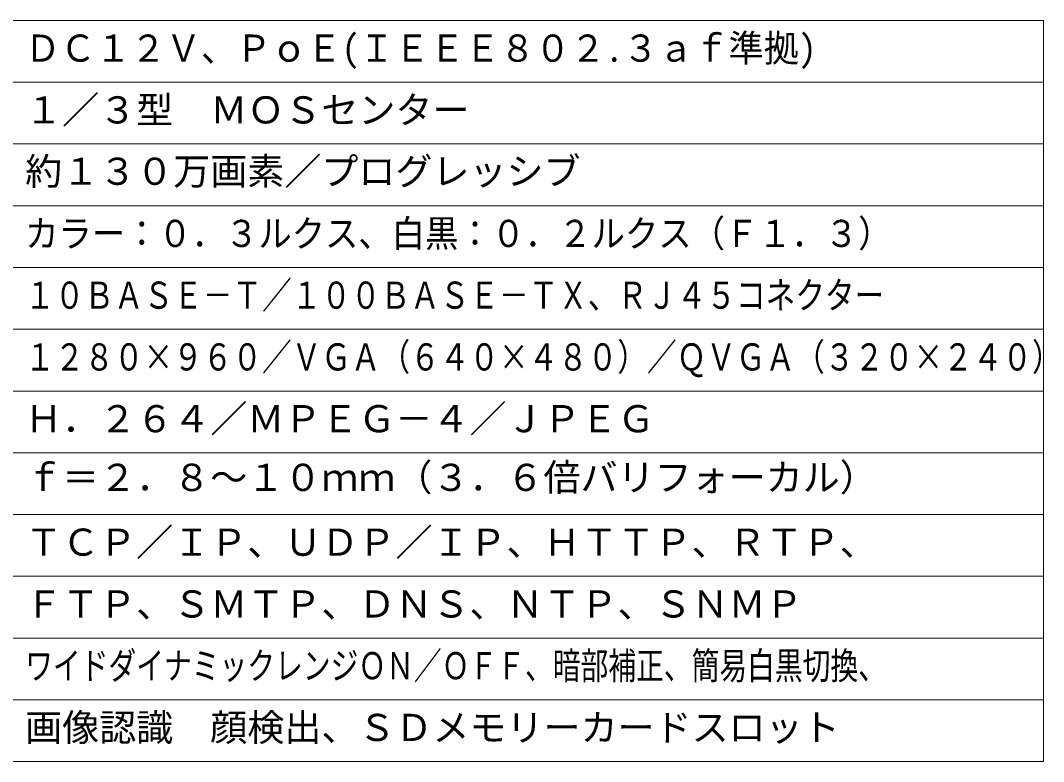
# Model space of a CAD drawing. Units: millimetres, scale not verified. Extents: x -63 to 62, y -57 to 57.
# Drawn here: x -20.4 to 62.5, y -56.5 to 3.5 of the extents above; entities that cross this region are included whole.
import ezdxf
from ezdxf.enums import TextEntityAlignment as Align

# ---------------------------------------------------------------- set-up
doc = ezdxf.new("R2010")
doc.units = ezdxf.units.MM
doc.header["$LTSCALE"] = 0.125
doc.layers.add('0-1_WAKU', color=1, linetype='Continuous', lineweight=18)
doc.layers.add('0-3_MOJI1', color=7, linetype='Continuous')
doc.styles.add('ＭＳ ゴシック', font='')
doc.styles.get('ＭＳ ゴシック').set_extended_font_data('MS Gothic')

msp = doc.modelspace()

# ---------------------------------------------------------------- linework, layer by layer
at = {"layer": '0-1_WAKU', "color": 4}
for p, q in [((-62.5165, 3.49), (62.4835, 3.49)), ((62.4835, 3.49), (62.4835, -56.51)), ((62.4835, -56.51), (-62.5165, -56.51))]:
    msp.add_line(p, q, dxfattribs=at)
at = {"layer": '0-1_WAKU'}
for p, q in [((-62.5165, -1.51), (62.4835, -1.51)), ((-62.5165, -6.51), (62.4835, -6.51)), ((-62.5165, -11.51), (62.4835, -11.51)), ((-62.5165, -16.51), (62.4835, -16.51)), ((-62.5165, -21.51), (62.4835, -21.51)), ((-62.5165, -26.51), (62.4835, -26.51)), ((-62.5165, -31.51), (62.4835, -31.51)), ((-62.5165, -36.51), (62.4835, -36.51)), ((62.4835, -41.51), (-62.5165, -41.51)), ((62.4835, -46.51), (-62.5165, -46.51)), ((62.4835, -51.51), (-62.5165, -51.51))]:
    msp.add_line(p, q, dxfattribs=at)

# ---------------------------------------------------------------- texts
at = {"layer": '0-3_MOJI1', "style": 'ＭＳ ゴシック'}
for s, width, p in [('ＤＣ１２Ｖ、ＰｏＥ(ＩＥＥＥ８０２.３ａｆ準拠)', 0.95, (-20.0165, -0.51)), ('カラー：０．３ルクス、白黒：０．２ルクス（Ｆ１．３）', 0.9, (-20.0165, -15.51)), ('１０ＢＡＳＥ－Ｔ／１００ＢＡＳＥ－ＴＸ、ＲＪ４５コネクター', 0.8, (-20.0165, -20.51)), ('１２８０×９６０／ＶＧＡ（６４０×４８０）／ＱＶＧＡ（３２０×２４０）', 0.8, (-20.0165, -25.51)), ('ワイドダイナミックレンジＯＮ／ＯＦＦ、暗部補正、簡易白黒切換、', 0.75, (-20.0165, -50.51))]:
    msp.add_text(s, height=2.199, dxfattribs=dict(at, width=width)).set_placement(p, align=Align.BOTTOM_LEFT)
for s, p in [('１／３型\u3000ＭＯＳセンター', (-20.0165, -5.51)), ('約１３０万画素／プログレッシブ', (-20.0165, -10.4772)), ('Ｈ．２６４／ＭＰＥＧ－４／ＪＰＥＧ', (-20.0165, -30.51)), ('ｆ＝２．８～１０ｍｍ（３．６倍バリフォーカル）', (-20.0165, -35.2615)), ('ＴＣＰ／ＩＰ、ＵＤＰ／ＩＰ、ＨＴＴＰ、ＲＴＰ、', (-20.0165, -40.51)), ('ＦＴＰ、ＳＭＴＰ、ＤＮＳ、ＮＴＰ、ＳＮＭＰ', (-20.0165, -45.51)), ('画像認識\u3000顔検出、ＳＤメモリーカードスロット', (-20.0165, -55.51))]:
    msp.add_text(s, height=2.199, dxfattribs=at).set_placement(p, align=Align.BOTTOM_LEFT)

doc.saveas('drawing.dxf')
